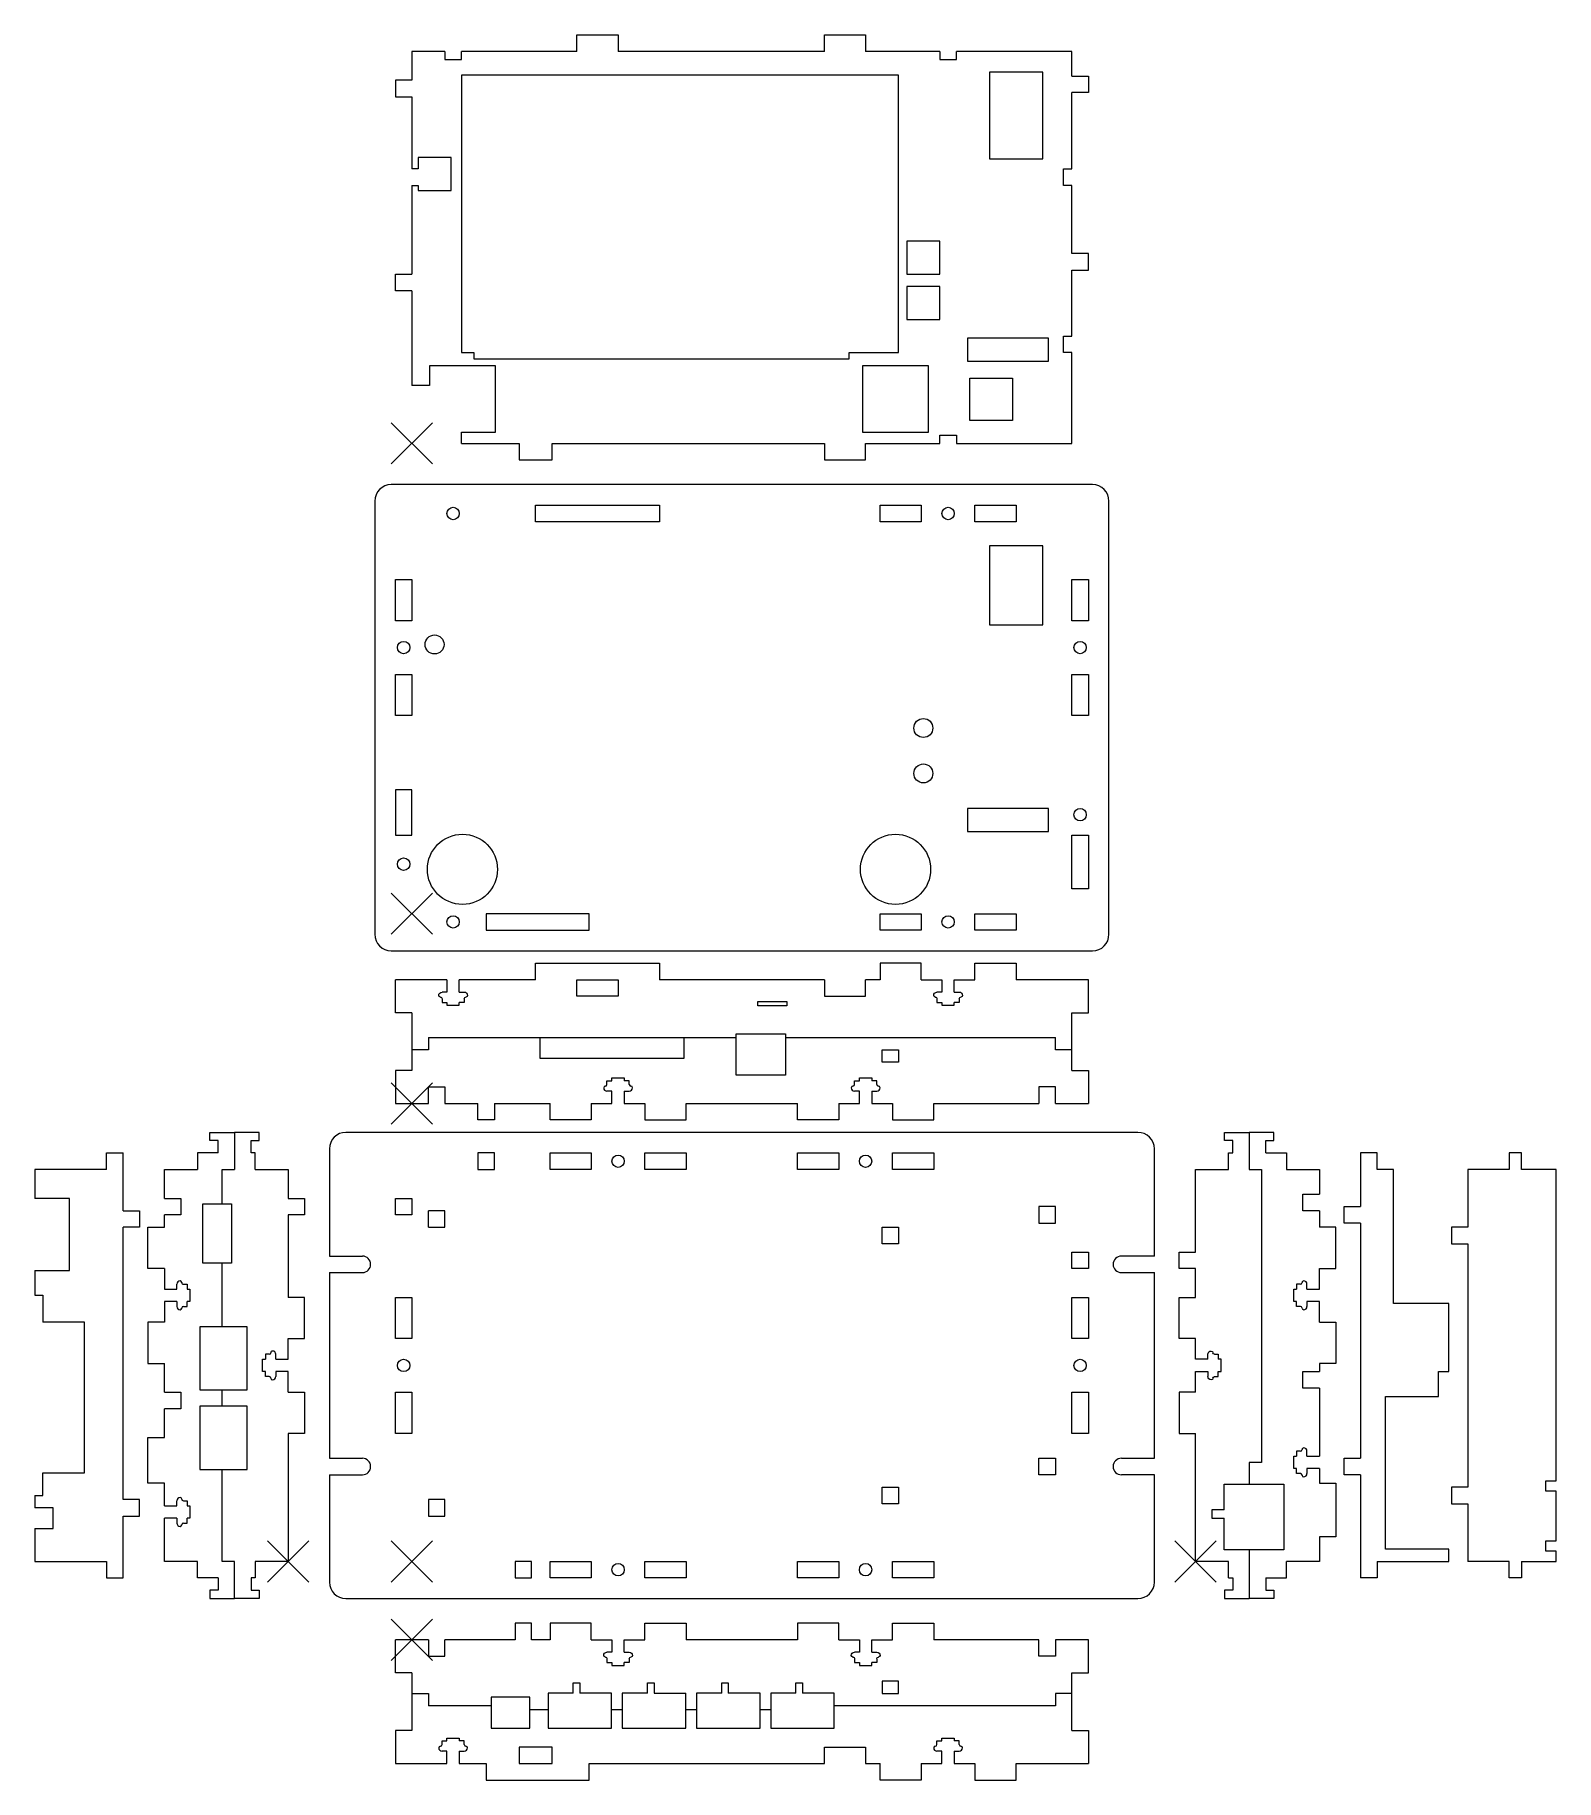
# Model space of a CAD drawing. Header units: millimetres. Extents: x -71 to 297, y -44 to 379.
import ezdxf

# ---------------------------------------------------------------- set-up
doc = ezdxf.new("R2010")
doc.units = ezdxf.units.MM
doc.layers.get('0').update_dxf_attribs({"linetype": 'CONTINUOUS', "lineweight": 0})
for name, color, linetype, lineweight in [('base', 7, 'CONTINUOUS', 0), ('base_origin', 2, 'CONTINUOUS', 0), ('side_cuts', 7, 'CONTINUOUS', 0), ('side_east', 7, 'CONTINUOUS', 0), ('side_east_origin', 2, 'CONTINUOUS', 0), ('side_north', 7, 'CONTINUOUS', 0), ('side_north_origin', 2, 'CONTINUOUS', 0), ('side_south', 7, 'CONTINUOUS', 0), ('side_south_origin', 2, 'CONTINUOUS', 0), ('side_west', 7, 'CONTINUOUS', 0), ('side_west_origin', 2, 'CONTINUOUS', 0), ('support_1', 7, 'CONTINUOUS', 0), ('support_2', 7, 'CONTINUOUS', 0), ('support_3', 7, 'CONTINUOUS', 0), ('top', 7, 'CONTINUOUS', 0), ('top_inner', 7, 'CONTINUOUS', 0), ('top_inner_origin', 2, 'CONTINUOUS', 0), ('top_origin', 2, 'CONTINUOUS', 0)]:
    doc.layers.add(name, color=color, linetype=linetype, lineweight=lineweight)

# ---------------------------------------------------------------- blocks, each defined once
blk = doc.blocks.new('T-Slot_Full_Hole')
for p, q in [((-16.5, -2), (-16.5, 2)), ((-16.5, 2), (-6.5, 2)), ((-6.5, 2), (-6.5, -2)), ((6.5, -2), (6.5, 2)), ((6.5, 2), (16.5, 2)), ((16.5, 2), (16.5, -2)), ((-6.5, -2), (-16.5, -2)), ((16.5, -2), (6.5, -2))]:
    blk.add_line(p, q)
blk.add_circle((0, 0), 1.5)
blk = doc.blocks.new('T-Slot_Minimal_Hole')
blk.add_circle((0, 0), 1.5)
blk = doc.blocks.new('T-Slot_Full_Slot')
for p, q in [((-2.7, 5.5), (-1.5, 5.5)), ((-2.7, 4.6), (-2.7, 5.5)), ((-1.5, 6.2), (1.5, 6.2)), ((-1.5, 5.5), (-1.5, 6.2)), ((1.5, 6.2), (1.5, 5.5)), ((2.7, 5.5), (1.5, 5.5)), ((2.7, 4.6), (2.7, 5.5)), ((-16.5, -4), (-16.5, 0)), ((-6.5, 0), (-6.5, -4)), ((-6.5, 0), (-1.5, 0)), ((-1.5, 3), (-2.7, 3)), ((-1.5, 0), (-1.5, 3)), ((1.5, 3), (1.5, 0)), ((1.5, 3), (2.7, 3)), ((-6.5, -4), (-16.5, -4)), ((1.5, 0), (6.5, 0)), ((6.5, 0), (6.5, -4)), ((6.5, -4), (16.5, -4)), ((16.5, -4), (16.5, 0))]:
    blk.add_line(p, q)
for centre, radius, start, end in [((-3.1, 4.6), 0.4, 270, 360), ((3.1, 4.6), 0.4, 180, 270), ((-3.1, 3.8), 0.4, 90, 180), ((-2.7, 3.8), 0.8, 180, 270), ((2.7, 3.8), 0.8, 270, 360), ((3.1, 3.8), 0.4, 360, 90)]:
    blk.add_arc(centre, radius, start, end)
blk = doc.blocks.new('T-Slot_Minimal_Slot')
for p, q in [((-2.7, 5.5), (-1.5, 5.5)), ((-2.7, 4.6), (-2.7, 5.5)), ((-1.5, 6.2), (1.5, 6.2)), ((-1.5, 5.5), (-1.5, 6.2)), ((1.5, 6.2), (1.5, 5.5)), ((2.7, 5.5), (1.5, 5.5)), ((2.7, 4.6), (2.7, 5.5)), ((-1.5, 3), (-2.7, 3)), ((-1.5, 0), (-1.5, 3)), ((1.5, 3), (1.5, 0)), ((1.5, 3), (2.7, 3))]:
    blk.add_line(p, q)
for centre, radius, start, end in [((-3.1, 4.6), 0.4, 270, 0), ((3.1, 4.6), 0.4, 180, 270), ((-3.1, 3.8), 0.4, 90, 180), ((-2.7, 3.8), 0.8, 180, 270), ((2.7, 3.8), 0.8, 270, 360), ((3.1, 3.8), 0.4, 360, 90)]:
    blk.add_arc(centre, radius, start, end)

msp = doc.modelspace()

# ---------------------------------------------------------------- linework, layer by layer
at = {"layer": 'base'}
for p, q in [((196, 113), (4, 113)), ((0, 109), (0, 83)), ((40, 108), (36, 108)), ((36, 108), (36, 104)), ((40, 104), (40, 108)), ((200, 83), (200, 109)), ((36, 104), (40, 104)), ((16, 93), (16, 97)), ((16, 97), (20, 97)), ((20, 97), (20, 93)), ((28, 94), (24, 94)), ((24, 90), (24, 94)), ((28, 90), (28, 94)), ((176, 95), (172, 95)), ((172, 95), (172, 91)), ((176, 91), (176, 95)), ((20, 93), (16, 93)), ((24, 90), (28, 90)), ((134, 86), (134, 90)), ((134, 90), (138, 90)), ((138, 90), (138, 86)), ((172, 91), (176, 91)), ((138, 86), (134, 86)), ((0, 83), (8, 83)), ((180, 80), (180, 84)), ((180, 84), (184, 84)), ((184, 84), (184, 80)), ((200, 83), (192, 83)), ((0, 79), (8, 79)), ((0, 79), (0, 34)), ((184, 80), (180, 80)), ((192, 79), (200, 79)), ((200, 34), (200, 79)), ((0, 34), (8, 34)), ((172, 30), (172, 34)), ((172, 34), (176, 34)), ((176, 34), (176, 30)), ((192, 34), (200, 34)), ((0, 30), (8, 30)), ((0, 30), (0, 4)), ((176, 30), (172, 30)), ((200, 30), (192, 30)), ((200, 4), (200, 30)), ((134, 23), (134, 27)), ((134, 27), (138, 27)), ((138, 27), (138, 23)), ((28, 24), (24, 24)), ((24, 24), (24, 20)), ((28, 20), (28, 24)), ((138, 23), (134, 23)), ((24, 20), (28, 20)), ((49, 9), (45, 9)), ((45, 9), (45, 5)), ((49, 5), (49, 9)), ((45, 5), (49, 5)), ((4, 0), (196, 0))]:
    msp.add_line(p, q, dxfattribs=at)
for centre, radius, start, end in [((4, 109), 4, 90, 180), ((196, 109), 4, 0, 90), ((8, 81), 2, 270, 90), ((192, 81), 2, 90, 270), ((8, 32), 2, 270, 90), ((192, 32), 2, 90, 270), ((4, 4), 4, 180, 270), ((196, 4), 4, 270, 0)]:
    msp.add_arc(centre, radius, start, end, dxfattribs=at)
at = {"layer": 'base_origin'}
for p, q in [((15, 14), (25, 4)), ((25, 14), (15, 4))]:
    msp.add_line(p, q, dxfattribs=at)
at = {"layer": 'side_cuts'}
for p, q in [((24, 136), (24, 133)), ((24, 136), (98.6, 136)), ((51, 136), (51, 131)), ((86, 131), (86, 136)), ((110.6, 136), (176, 136)), ((176, 133), (176, 136)), ((24, 133), (20, 133)), ((180, 133), (176, 133)), ((51, 131), (86, 131)), ((-23, 113), (-23, 104)), ((223, 113), (223, 104)), ((-26, 95.7), (-26, 104)), ((-26, 104), (-23, 104)), ((223, 104), (226, 104)), ((226, 104), (226, 33)), ((-26, 65.9), (-26, 81.3)), ((-26, 46.6), (-26, 50.6)), ((-26, 9), (-26, 31.3)), ((226, 33), (223, 33)), ((223, 33), (223, 27.7)), ((-23, 9), (-26, 9)), ((-23, 0), (-23, 9)), ((223, 11.8), (223, 0)), ((20, -23), (24, -23)), ((24, -23), (24, -26)), ((180, -23), (176, -23)), ((176, -23), (176, -26)), ((39.2, -26), (24, -26)), ((53, -27), (48.6, -27)), ((71, -27), (68.4, -27)), ((89, -27), (86.4, -27)), ((107, -27), (104.4, -27)), ((176, -26), (122.4, -26))]:
    msp.add_line(p, q, dxfattribs=at)
at = {"layer": 'side_east'}
for p, q in [((217, 111), (217, 113)), ((217, 113), (223, 113)), ((219, 111), (217, 111)), ((219, 108), (219, 111)), ((229, 113), (223, 113)), ((227, 108), (227, 111)), ((227, 111), (229, 111)), ((229, 111), (229, 113)), ((218, 104), (218, 108)), ((218, 108), (219, 108)), ((227, 108), (232, 108)), ((232, 108), (232, 104)), ((210, 104), (218, 104)), ((210, 84), (210, 104)), ((232, 104), (240, 104)), ((240, 104), (240, 98)), ((236, 94), (236, 98)), ((236, 98), (240, 98)), ((240, 94), (236, 94)), ((240, 94), (240, 90)), ((206, 80), (206, 84)), ((206, 84), (210, 84)), ((210, 80), (206, 80)), ((210, 73), (210, 80)), ((236, 51), (236, 55)), ((236, 55), (240, 55)), ((240, 57), (240, 55)), ((240, 51), (236, 51)), ((240, 51), (240, 34.5)), ((210, 9), (210, 40)), ((240, 31.5), (240, 28)), ((216.9, 21.5), (216.9, 27.7)), ((216.9, 27.7), (231.4, 27.7)), ((231.4, 27.7), (231.4, 11.8)), ((240, 28), (244, 28)), ((244, 28), (244, 15)), ((216.9, 21.5), (213.9, 21.5)), ((213.9, 21.5), (213.9, 19.5)), ((216.9, 21.5), (216.9, 21.5)), ((213.9, 19.5), (216.9, 19.5)), ((216.9, 19.5), (216.9, 19.5)), ((216.9, 11.8), (216.9, 19.5)), ((244, 15), (240, 15)), ((240, 15), (240, 9)), ((218, 9), (210, 9)), ((231.4, 11.8), (216.9, 11.8)), ((218, 5), (218, 9)), ((240, 9), (232, 9)), ((232, 5), (232, 9)), ((218, 5), (219, 5)), ((219, 5), (219, 2)), ((227, 5), (227, 2)), ((227, 5), (232, 5)), ((219, 2), (217, 2)), ((217, 2), (217, 0)), ((217, 0), (223, 0)), ((229, 0), (223, 0)), ((227, 2), (229, 2)), ((229, 2), (229, 0))]:
    msp.add_line(p, q, dxfattribs=at)
at = {"layer": 'side_east_origin'}
for p, q in [((205, 14), (215, 4)), ((215, 14), (205, 4))]:
    msp.add_line(p, q, dxfattribs=at)
at = {"layer": 'side_north'}
for p, q in [((50, 150), (50, 154)), ((50, 154), (80, 154)), ((80, 154), (80, 150)), ((16, 142), (16, 150)), ((28.5, 150), (16, 150)), ((50, 150), (31.5, 150)), ((60, 150), (70, 150)), ((60, 146), (60, 150)), ((70, 150), (70, 146)), ((120, 150), (80, 150)), ((120, 150), (120, 146)), ((130, 146), (130, 150)), ((133.5, 150), (130, 150)), ((184, 150), (166.5, 150)), ((184, 142), (184, 150)), ((70, 146), (60, 146)), ((103.9, 143.7), (103.9, 144.7)), ((103.9, 144.7), (110.9, 144.7)), ((110.9, 144.7), (110.9, 143.7)), ((120, 146), (130, 146)), ((20, 142), (16, 142)), ((20, 142), (20, 128)), ((110.9, 143.7), (103.9, 143.7)), ((180, 142), (184, 142)), ((180, 128), (180, 142)), ((98.6, 126.9), (98.6, 136.9)), ((98.6, 136.9), (110.6, 136.9)), ((110.6, 136.9), (110.6, 126.9)), ((134, 130), (134, 133)), ((134, 133), (138, 133)), ((138, 133), (138, 130)), ((20, 128), (16, 128)), ((16, 128), (16, 120)), ((110.6, 126.9), (98.6, 126.9)), ((138, 130), (134, 130)), ((180, 128), (184, 128)), ((184, 128), (184, 120)), ((24, 120), (24, 124)), ((24, 124), (28, 124)), ((28, 124), (28, 120)), ((176, 124), (172, 124)), ((172, 124), (172, 120)), ((176, 120), (176, 124)), ((16, 120), (24, 120)), ((28, 120), (36, 120)), ((36, 116), (36, 120)), ((40, 120), (40, 116)), ((40, 120), (53.5, 120)), ((86.5, 120), (113.5, 120)), ((146.5, 120), (172, 120)), ((176, 120), (184, 120)), ((40, 116), (36, 116))]:
    msp.add_line(p, q, dxfattribs=at)
at = {"layer": 'side_north_origin'}
for p, q in [((15, 125), (25, 115)), ((25, 125), (15, 115))]:
    msp.add_line(p, q, dxfattribs=at)
at = {"layer": 'side_south'}
for p, q in [((49, -6), (45, -6)), ((45, -6), (45, -10)), ((49, -10), (49, -6)), ((16, -18), (16, -10)), ((24, -10), (16, -10)), ((24, -10), (24, -14)), ((45, -10), (28, -10)), ((28, -14), (28, -10)), ((53.5, -10), (49, -10)), ((113.5, -10), (86.5, -10)), ((172, -10), (146.5, -10)), ((172, -14), (172, -10)), ((176, -10), (176, -14)), ((184, -10), (176, -10)), ((184, -18), (184, -10)), ((24, -14), (28, -14)), ((176, -14), (172, -14)), ((20, -18), (16, -18)), ((20, -18), (20, -32)), ((59.1, -22.9), (59.1, -20.4)), ((59.1, -20.4), (60.7, -20.4)), ((60.7, -20.4), (60.7, -22.9)), ((77.1, -22.9), (77.1, -20.4)), ((77.1, -20.4), (78.7, -20.4)), ((78.7, -20.4), (78.7, -22.9)), ((95.1, -22.9), (95.1, -20.4)), ((95.1, -20.4), (96.7, -20.4)), ((96.7, -20.4), (96.7, -22.9)), ((113.1, -22.9), (113.1, -20.4)), ((113.1, -20.4), (114.7, -20.4)), ((114.7, -20.4), (114.7, -22.9)), ((138, -20), (134, -20)), ((134, -20), (134, -23)), ((138, -23), (138, -20)), ((180, -18), (184, -18)), ((180, -32), (180, -18)), ((39.2, -23.9), (39.2, -31.4)), ((48.6, -23.9), (39.2, -23.9)), ((48.6, -31.4), (48.6, -23.9)), ((53, -22.9), (53, -31.4)), ((59.1, -22.9), (53, -22.9)), ((68.4, -22.9), (60.7, -22.9)), ((68.4, -31.4), (68.4, -22.9)), ((71, -22.9), (71, -31.4)), ((77.1, -22.9), (71, -22.9)), ((78.7, -22.9), (86.4, -22.9)), ((86.4, -31.4), (86.4, -22.9)), ((89, -22.9), (89, -31.4)), ((95.1, -22.9), (89, -22.9)), ((104.4, -22.9), (96.7, -22.9)), ((104.4, -31.4), (104.4, -22.9)), ((107, -22.9), (107, -31.4)), ((113.1, -22.9), (107, -22.9)), ((122.4, -22.9), (114.7, -22.9)), ((122.4, -31.4), (122.4, -22.9)), ((134, -23), (138, -23)), ((20, -32), (16, -32)), ((16, -32), (16, -40)), ((39.2, -31.4), (48.6, -31.4)), ((53, -31.4), (68.4, -31.4)), ((71, -31.4), (86.4, -31.4)), ((89, -31.4), (104.4, -31.4)), ((107, -31.4), (122.4, -31.4)), ((180, -32), (184, -32)), ((184, -32), (184, -40)), ((54, -36), (46, -36)), ((46, -36), (46, -40)), ((54, -40), (54, -36)), ((120, -40), (120, -36)), ((120, -36), (130, -36)), ((130, -36), (130, -40)), ((16, -40), (28.5, -40)), ((31.5, -40), (38, -40)), ((38, -40), (38, -44)), ((46, -40), (54, -40)), ((63, -44), (63, -40)), ((63, -40), (120, -40)), ((130, -40), (133.5, -40)), ((166.5, -40), (184, -40)), ((38, -44), (63, -44))]:
    msp.add_line(p, q, dxfattribs=at)
at = {"layer": 'side_south_origin'}
for p, q in [((15, -5), (25, -15)), ((25, -5), (15, -15))]:
    msp.add_line(p, q, dxfattribs=at)
at = {"layer": 'side_west'}
for p, q in [((-29, 111), (-29, 113)), ((-29, 113), (-23, 113)), ((-27, 111), (-29, 111)), ((-27, 108), (-27, 111)), ((-17, 113), (-23, 113)), ((-19, 108), (-19, 111)), ((-19, 111), (-17, 111)), ((-17, 111), (-17, 113)), ((-32, 108), (-32, 104)), ((-27, 108), (-32, 108)), ((-18, 108), (-19, 108)), ((-18, 104), (-18, 108)), ((-40, 104), (-32, 104)), ((-40, 97), (-40, 104)), ((-18, 104), (-10, 104)), ((-10, 104), (-10, 97)), ((-40, 97), (-36, 97)), ((-36, 97), (-36, 93)), ((-30.7, 95.7), (-23.7, 95.7)), ((-30.7, 81.3), (-30.7, 95.7)), ((-23.7, 95.7), (-23.7, 81.3)), ((-10, 97), (-6, 97)), ((-6, 97), (-6, 93)), ((-36, 93), (-40, 93)), ((-40, 90), (-40, 93)), ((-6, 93), (-10, 93)), ((-10, 93), (-10, 73)), ((-23.7, 81.3), (-30.7, 81.3)), ((-19.9, 65.9), (-31.4, 65.9)), ((-31.4, 65.9), (-31.4, 50.6)), ((-19.9, 50.6), (-19.9, 65.9)), ((-40, 50), (-40, 57)), ((-40, 50), (-36, 50)), ((-36, 50), (-36, 46)), ((-31.4, 50.6), (-19.9, 50.6)), ((-19.9, 46.6), (-31.4, 46.6)), ((-31.4, 46.6), (-31.4, 31.3)), ((-19.9, 31.3), (-19.9, 46.6)), ((-36, 46), (-40, 46)), ((-40, 39), (-40, 46)), ((-44, 28), (-44, 39)), ((-44, 39), (-40, 39)), ((-10, 40), (-10, 9)), ((-31.4, 31.3), (-19.9, 31.3)), ((-40, 28), (-44, 28)), ((-40, 22.5), (-40, 28)), ((-40, 9), (-40, 19.5)), ((-32, 9), (-40, 9)), ((-32, 5), (-32, 9)), ((-18, 9), (-18, 5)), ((-10, 9), (-18, 9)), ((-27, 5), (-32, 5)), ((-27, 5), (-27, 2)), ((-19, 5), (-19, 2)), ((-18, 5), (-19, 5)), ((-27, 2), (-29, 2)), ((-29, 2), (-29, 0)), ((-29, 0), (-23, 0)), ((-17, 0), (-23, 0)), ((-19, 2), (-17, 2)), ((-17, 2), (-17, 0))]:
    msp.add_line(p, q, dxfattribs=at)
at = {"layer": 'side_west_origin'}
for p, q in [((-15, 14), (-5, 4)), ((-5, 14), (-15, 4))]:
    msp.add_line(p, q, dxfattribs=at)
at = {"layer": 'support_1'}
for p, q in [((-54, 104), (-54, 108)), ((-54, 108), (-50, 108)), ((-50, 94), (-50, 108)), ((-54, 104), (-71.4, 104)), ((-71.4, 104), (-71.4, 97)), ((-63, 97), (-71.4, 97)), ((-63, 79.5), (-63, 97)), ((-50, 94), (-46, 94)), ((-46, 94), (-46, 90)), ((-46, 90), (-50, 90)), ((-50, 24), (-50, 90)), ((-71.4, 79.5), (-63, 79.5)), ((-71.4, 79.5), (-71.4, 73.5)), ((-71.4, 73.5), (-69.5, 73.5)), ((-69.5, 73.5), (-69.5, 67)), ((-59.4, 67), (-69.5, 67)), ((-59.4, 30.5), (-59.4, 67)), ((-69.5, 25), (-69.5, 30.5)), ((-69.5, 30.5), (-59.4, 30.5)), ((-71.4, 25), (-69.5, 25)), ((-71.4, 25), (-71.4, 22)), ((-67, 22), (-71.4, 22)), ((-67, 17), (-67, 22)), ((-46, 24), (-50, 24)), ((-46, 20), (-46, 24)), ((-71.4, 17), (-67, 17)), ((-71.4, 17), (-71.4, 9)), ((-50, 20), (-46, 20)), ((-50, 5), (-50, 20)), ((-71.4, 9), (-54, 9)), ((-54, 9), (-54, 5)), ((-54, 5), (-50, 5))]:
    msp.add_line(p, q, dxfattribs=at)
at = {"layer": 'support_2'}
for p, q in [((286, 108), (286, 104)), ((289, 108), (286, 108)), ((289, 104), (289, 108)), ((286, 104), (276, 104)), ((276, 104), (276, 90)), ((286, 104), (286, 104)), ((297.4, 104), (289, 104)), ((297.4, 28.5), (297.4, 104)), ((276, 90), (272, 90)), ((272, 90), (272, 86)), ((272, 86), (276, 86)), ((276, 86), (276, 27)), ((276, 27), (272, 27)), ((272, 27), (272, 23)), ((294.9, 26), (294.9, 28.5)), ((294.9, 28.5), (297.4, 28.5)), ((297.4, 26), (294.9, 26)), ((297.4, 14), (297.4, 26)), ((272, 23), (276, 23)), ((276, 23), (276, 9)), ((294.9, 14), (297.4, 14)), ((294.9, 11.5), (294.9, 14)), ((286, 9), (276, 9)), ((286, 5), (286, 9)), ((289, 9), (297.4, 9)), ((289, 9), (289, 5)), ((297.4, 11.5), (294.9, 11.5)), ((297.4, 9), (297.4, 11.5)), ((289, 5), (286, 5))]:
    msp.add_line(p, q, dxfattribs=at)
at = {"layer": 'support_3'}
for p, q in [((254, 108), (250, 108)), ((250, 108), (250, 95)), ((254, 104), (254, 108)), ((258, 104), (254, 104)), ((258, 71.5), (258, 104)), ((246, 91), (246, 95)), ((246, 95), (250, 95)), ((250, 91), (246, 91)), ((250, 91), (250, 34)), ((271.4, 71.5), (258, 71.5)), ((271.4, 55), (271.4, 71.5)), ((268.9, 49), (268.9, 55)), ((268.9, 55), (271.4, 55)), ((256, 49), (268.9, 49)), ((256, 12), (256, 49)), ((246, 30), (246, 34)), ((246, 34), (250, 34)), ((250, 30), (246, 30)), ((250, 30), (250, 5)), ((254, 9), (254, 5)), ((254, 9), (271.4, 9)), ((271.4, 12), (256, 12)), ((271.4, 9), (271.4, 12)), ((254, 5), (250, 5))]:
    msp.add_line(p, q, dxfattribs=at)
at = {"layer": 'top'}
for p, q in [((185, 270), (15, 270)), ((11, 266), (11, 161)), ((50, 265), (80, 265)), ((50, 261), (50, 265)), ((80, 265), (80, 261)), ((189, 161), (189, 266)), ((80, 261), (50, 261)), ((173, 255.2), (160, 255.2)), ((160, 255.2), (160, 236)), ((173, 236), (173, 255.2)), ((160, 236), (173, 236)), ((20, 196), (16, 196)), ((16, 196), (16, 185)), ((20, 185), (20, 196)), ((174.3, 191.5), (154.7, 191.5)), ((154.7, 191.5), (154.7, 185.9)), ((174.3, 185.9), (174.3, 191.5)), ((16, 185), (20, 185)), ((154.7, 185.9), (174.3, 185.9)), ((180, 185), (184, 185)), ((180, 172), (180, 185)), ((184, 185), (184, 172)), ((184, 172), (180, 172)), ((63, 166), (38, 166)), ((38, 166), (38, 162)), ((63, 162), (63, 166)), ((38, 162), (63, 162)), ((15, 157), (185, 157))]:
    msp.add_line(p, q, dxfattribs=at)
for centre, radius in [((25.5, 231.25), 2.3), ((144, 211), 2.3), ((144, 200), 2.3), ((32.25, 176.75), 8.5), ((137.25, 176.75), 8.5)]:
    msp.add_circle(centre, radius, dxfattribs=at)
for centre, start, end in [((15, 266), 90, 180), ((185, 266), 0, 90), ((15, 161), 180, 270), ((185, 161), 270, 0)]:
    msp.add_arc(centre, 4, start, end, dxfattribs=at)
at = {"layer": 'top_inner'}
for p, q in [((60, 375), (60, 379)), ((60, 379), (70, 379)), ((70, 379), (70, 375)), ((120, 375), (120, 379)), ((120, 379), (130, 379)), ((130, 379), (130, 375)), ((20, 375), (20, 368)), ((28, 375), (20, 375)), ((28, 375), (28, 373)), ((28, 373), (32, 373)), ((60, 375), (32, 375)), ((32, 373), (32, 375)), ((120, 375), (70, 375)), ((148, 375), (130, 375)), ((148, 375), (148, 373)), ((148, 373), (152, 373)), ((180, 375), (152, 375)), ((152, 373), (152, 375)), ((180, 369), (180, 375)), ((138, 369.25), (32, 369.25)), ((32, 369.25), (32, 302.05)), ((138, 302.05), (138, 369.25)), ((160, 370), (160, 349)), ((173, 370), (160, 370)), ((173, 349), (173, 370)), ((180, 369), (184, 369)), ((184, 369), (184, 365)), ((20, 368), (16, 368)), ((16, 368), (16, 364)), ((16, 364), (20, 364)), ((20, 364), (20, 346.5)), ((184, 365), (180, 365)), ((180, 346.5), (180, 365)), ((29.5, 349.25), (21.5, 349.25)), ((21.5, 349.25), (21.5, 346.5)), ((29.5, 341.25), (29.5, 349.25)), ((160, 349), (173, 349)), ((21.5, 346.5), (20, 346.5)), ((178, 342.5), (178, 346.5)), ((178, 346.5), (180, 346.5)), ((20, 342.5), (20, 321)), ((20, 342.5), (21.5, 342.5)), ((21.5, 342.5), (21.5, 341.25)), ((21.5, 341.25), (29.5, 341.25)), ((180, 342.5), (178, 342.5)), ((180, 326), (180, 342.5)), ((148, 329), (140, 329)), ((140, 329), (140, 321)), ((148, 321), (148, 329)), ((184, 326), (180, 326)), ((184, 322), (184, 326)), ((180, 322), (184, 322)), ((180, 306), (180, 322)), ((16, 317), (16, 321)), ((16, 321), (20, 321)), ((140, 321), (148, 321)), ((148, 318), (140, 318)), ((140, 318), (140, 310)), ((148, 310), (148, 318)), ((20, 317), (16, 317)), ((20, 317), (20, 294)), ((140, 310), (148, 310)), ((174.3, 305.5), (154.7, 305.5)), ((154.7, 305.5), (154.7, 299.9)), ((174.3, 299.9), (174.3, 305.5)), ((178, 302), (178, 306)), ((178, 306), (180, 306)), ((32, 302.05), (35, 302.05)), ((35, 302.05), (35, 300.5)), ((35, 300.5), (126, 300.5)), ((126, 300.5), (126, 302.05)), ((126, 302.05), (138, 302.05)), ((180, 302), (178, 302)), ((180, 280), (180, 302)), ((40.25, 298.75), (24.25, 298.75)), ((24.25, 298.75), (24.25, 294)), ((40.25, 282.75), (40.25, 298.75)), ((145.25, 298.75), (129.25, 298.75)), ((129.25, 298.75), (129.25, 282.75)), ((145.25, 282.75), (145.25, 298.75)), ((154.7, 299.9), (174.3, 299.9)), ((24.25, 294), (20, 294)), ((155.3, 285.5), (155.3, 295.8)), ((155.3, 295.8), (165.6, 295.8)), ((165.6, 295.8), (165.6, 285.5)), ((165.6, 285.5), (155.3, 285.5)), ((32, 282.75), (40.25, 282.75)), ((32, 280), (32, 282.75)), ((32, 280), (46, 280)), ((46, 280), (46, 276)), ((54, 276), (54, 280)), ((54, 280), (120, 280)), ((120, 280), (120, 276)), ((129.25, 282.75), (145.25, 282.75)), ((130, 276), (130, 280)), ((130, 280), (148, 280)), ((148, 280), (148, 282)), ((148, 282), (152, 282)), ((152, 282), (152, 280)), ((152, 280), (180, 280)), ((46, 276), (54, 276)), ((120, 276), (130, 276))]:
    msp.add_line(p, q, dxfattribs=at)
at = {"layer": 'top_inner_origin'}
for p, q in [((15, 285), (25, 275)), ((25, 285), (15, 275))]:
    msp.add_line(p, q, dxfattribs=at)
at = {"layer": 'top_origin'}
for p, q in [((15, 171), (25, 161)), ((25, 171), (15, 161))]:
    msp.add_line(p, q, dxfattribs=at)

# ---------------------------------------------------------------- block references
at = {"layer": 'base'}
for p in [(70, 106), (130, 106), (70, 7), (130, 7)]:
    msp.add_blockref('T-Slot_Full_Hole', p, dxfattribs=at)
at = {"layer": 'base', "rotation": 90}
for p in [(18, 56.5), (182, 56.5)]:
    msp.add_blockref('T-Slot_Full_Hole', p, dxfattribs=at)
at = {"layer": 'side_east', "rotation": 90}
for name, p in [('T-Slot_Full_Slot', (240, 73.5)), ('T-Slot_Minimal_Slot', (240, 33))]:
    msp.add_blockref(name, p, dxfattribs=at)
at = {"layer": 'side_east', "yscale": -1, "rotation": 89.99999999999999}
msp.add_blockref('T-Slot_Full_Slot', (210, 56.5), dxfattribs=at)
at = {"layer": 'side_north', "yscale": -1}
for name, p in [('T-Slot_Full_Slot', (150, 150)), ('T-Slot_Minimal_Slot', (30, 150))]:
    msp.add_blockref(name, p, dxfattribs=at)
at = {"layer": 'side_north'}
for p in [(70, 120), (130, 120)]:
    msp.add_blockref('T-Slot_Full_Slot', p, dxfattribs=at)
at = {"layer": 'side_south', "yscale": -1}
for p in [(70, -10), (130, -10)]:
    msp.add_blockref('T-Slot_Full_Slot', p, dxfattribs=at)
at = {"layer": 'side_south'}
for name, p in [('T-Slot_Minimal_Slot', (30, -40)), ('T-Slot_Full_Slot', (150, -40))]:
    msp.add_blockref(name, p, dxfattribs=at)
at = {"layer": 'side_west'}
for name, p, rotation in [('T-Slot_Full_Slot', (-40, 73.5), 270), ('T-Slot_Full_Slot', (-10, 56.5), 90), ('T-Slot_Minimal_Slot', (-40, 21), 270)]:
    msp.add_blockref(name, p, dxfattribs=dict(at, rotation=rotation))
at = {"layer": 'top'}
for name, p in [('T-Slot_Minimal_Hole', (30, 263)), ('T-Slot_Full_Hole', (150, 263)), ('T-Slot_Minimal_Hole', (182, 190)), ('T-Slot_Minimal_Hole', (18, 178)), ('T-Slot_Minimal_Hole', (30, 164)), ('T-Slot_Full_Hole', (150, 164))]:
    msp.add_blockref(name, p, dxfattribs=at)
at = {"layer": 'top', "rotation": 90}
for p in [(18, 230.5), (182, 230.5)]:
    msp.add_blockref('T-Slot_Full_Hole', p, dxfattribs=at)

doc.saveas('drawing.dxf')
